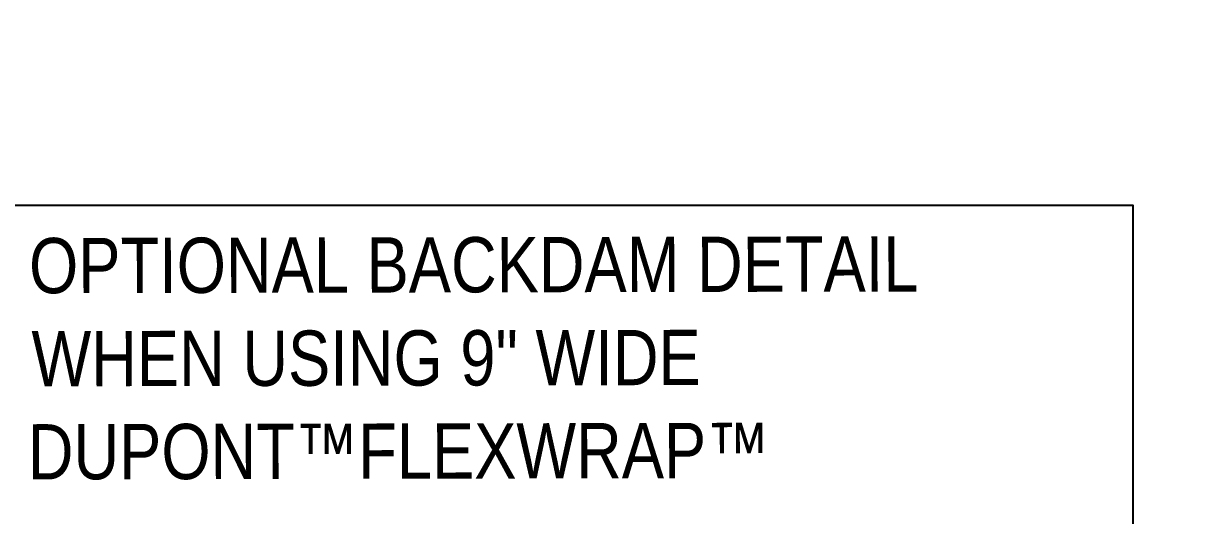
# Model space of a CAD drawing. Header units: inches. Extents: x -20.7 to 76.3, y -55.2 to 19.1.
# Drawn here: x -8.482 to -5.813, y 11.068 to 12.18 of the extents above; entities that cross this region are included whole.
import ezdxf

# ---------------------------------------------------------------- set-up
doc = ezdxf.new("R2010")
doc.units = ezdxf.units.IN
doc.header["$MEASUREMENT"] = 0
for name, color, linetype, lineweight in [('.ATI-TEXT', 7, 'Continuous', 0), ('G-ANNO-TTLB', 7, 'Continuous', 0), ('TYVEK', 7, 'Continuous', 0)]:
    doc.layers.add(name, color=color, linetype=linetype, lineweight=lineweight)

# ---------------------------------------------------------------- blocks, each defined once
blk = doc.blocks.new('Block_459')
at = {"layer": '.ATI-TEXT', "char_height": 0.2, "attachment_point": 7, "rotation": 0.1123}
for s, insert in [('\\C18;\\c0;\\FArial Narrow|b0|i0|c1;\\H0.125037;\\W0.999992;OPTIONAL BACKDAM DETAIL', (-8.4694, 11.5683)), ('\\C18;\\c0;\\FArial Narrow|b0|i0|c1;\\H0.125037;\\W0.999992;WHEN USING 9" WIDE', (-8.4637, 11.3577)), ('\\C18;\\c0;\\FArial Narrow|b0|i0|c1;\\H0.125037;\\W0.999992;DUPONT™FLEXWRAP™', (-8.4721, 11.1471))]:
    blk.add_mtext(s, dxfattribs=dict(at, insert=insert))

msp = doc.modelspace()

# ---------------------------------------------------------------- hatches: boundary and pattern name
at = {"layer": 'G-ANNO-TTLB', "true_color": 0xff00ff, "transparency": 33554687}
h = msp.add_hatch(color=6, dxfattribs=at)
edge = h.paths.add_edge_path()
edge.add_spline(control_points=[(20.0342, -15.1346), (20.0342, -15.1346), (-20.6658, -15.1346), (-20.6658, -15.1346), (-20.6658, -15.1346), (-20.6658, 19.0008), (-20.6658, 19.0008), (-20.6658, 19.0008), (20.0342, 19.0008), (20.0342, 19.0008), (20.0342, 19.0008), (20.0342, -15.1346), (20.0342, -15.1346)], knot_values=[0, 0, 0, 0, 1, 1, 1, 2, 2, 2, 3, 3, 3, 4, 4, 4, 4], degree=3, periodic=0)
edge = h.paths.add_edge_path()
edge.add_spline(control_points=[(-20.5408, 18.8757), (-20.5408, 18.8757), (-20.5408, -15.0095), (-20.5408, -15.0095), (-20.5408, -15.0095), (19.9092, -15.0095), (19.9092, -15.0095), (19.9092, -15.0095), (19.9092, 18.8757), (19.9092, 18.8757), (19.9092, 18.8757), (-20.5408, 18.8757), (-20.5408, 18.8757)], knot_values=[0, 0, 0, 0, 1, 1, 1, 2, 2, 2, 3, 3, 3, 4, 4, 4, 4], degree=3, periodic=0)
edge.add_line((-20.5408, 18.8757), (-20.5408, 18.8757))

# ---------------------------------------------------------------- linework, layer by layer
at = {"layer": 'G-ANNO-TTLB'}
for points in [[(20.0342, -15.1346), (20.0342, -15.1346), (-20.6658, -15.1346), (-20.6658, -15.1346), (-20.6658, -15.1346), (-20.6658, 19.0008), (-20.6658, 19.0008), (-20.6658, 19.0008), (20.0342, 19.0008), (20.0342, 19.0008), (20.0342, 19.0008), (20.0342, -15.1346), (20.0342, -15.1346)], [(-20.5408, 18.8757), (-20.5408, 18.8757), (-20.5408, -15.0095), (-20.5408, -15.0095), (-20.5408, -15.0095), (19.9092, -15.0095), (19.9092, -15.0095), (19.9092, -15.0095), (19.9092, 18.8757), (19.9092, 18.8757), (19.9092, 18.8757), (-20.5408, 18.8757), (-20.5408, 18.8757)]]:
    msp.add_open_spline(points, degree=3, knots=[0, 0, 0, 0, 1, 1, 1, 2, 2, 2, 3, 3, 3, 4, 4, 4, 4], dxfattribs=at)
at = {"layer": 'TYVEK', "color": 18, "lineweight": 25, "true_color": 0x000000}
msp.add_lwpolyline([(-8.5382, 11.7692), (-5.9709, 11.7692), (-5.9709, 9.6536), (-8.5382, 9.6536)], close=True, dxfattribs=at)

# ---------------------------------------------------------------- block references
at = {"layer": '.ATI-TEXT'}
msp.add_blockref('Block_459', (0, 0), dxfattribs=at)

doc.saveas('drawing.dxf')
